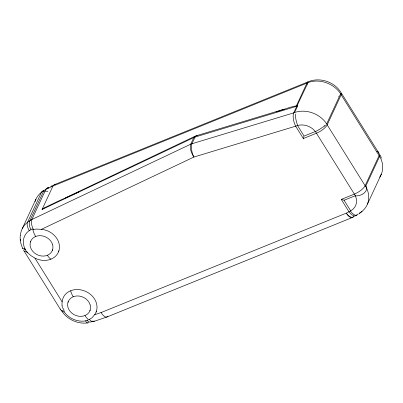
<?xml version="1.0" encoding="UTF-8"?>
<svg xmlns="http://www.w3.org/2000/svg" width="403" height="403" viewBox="0 0 403 403"><rect width="100%" height="100%" fill="white"/><g stroke="black" fill="none" stroke-linecap="round" stroke-linejoin="round"><path stroke-width="0.6" d="M20.296 235.085C19.717 239.78 20.765 244.561 22.921 248.742M84.937 315.569A10.095 4.352 67.9 0 0 89.003 319.73L92.06 317.715L94.816 314.476A17.954 15.022 24.9 0 0 96.947 305.706L96.448 303.197A17.954 15.022 24.9 0 0 83.859 290.669A17.954 15.022 24.9 0 0 66.853 292.986C63.049 295.913 61.604 300.94 62.072 305.57M307.882 82L307.993 82.595A25.107 21.006 24.9 0 1 340.666 93.808L341.034 93.592A5.163 1.662 -87 0 1 341.124 93.541M30.432 242.001L30.683 241.291M52.612 249.769L52.36 250.48M58.919 250.757L58.536 251.84M67.986 302.275L68.238 301.565M90.166 310.043L89.914 310.753M96.473 311.03L96.09 312.113M35.922 199.188L22.331 228.496M359.37 213.157A25.107 21.006 24.9 0 0 365.672 186.428L379.581 156.455A10.095 8.443 24.9 0 0 379.102 155.588L340.6 93.889L326.687 123.857A25.107 21.006 24.9 0 0 294.598 112.513L297.636 105.974L194.422 137.267L42.093 209.459L52.969 186.03A10.095 4.448 66.3 0 1 55.402 184.614M367.405 204.185L381.364 174.116M42.093 209.459L42.416 209.122M94.629 314.743L101.093 312.542L346.273 213.162L348.973 211.766A10.095 3.4 -31.9 0 0 350.761 210.955L350.681 210.845A14.956 12.513 24.9 0 0 351.325 210.406A15.012 12.564 24.9 0 0 356.373 198.81L355.34 195.717L344.081 200.256L350.665 210.824M358.67 214.114L362.131 211.348M94.06 321.02L93.728 321.262M93.607 321.342L92.907 321.72M44.542 207.802L44.854 207.631A24.296 8.191 -31.9 0 1 45.635 207.213L57.972 201.268L79.059 191.868M89.411 319.524L89.441 319.508A10.095 4.161 71.2 0 0 94.231 321.025M65.397 197.903L195.128 136.209M47.146 188.09L48.924 187.249M50.702 186.403L52.481 185.561M35.66 236.475A10.095 4.352 67.9 0 1 32.855 229.609L36.225 229.07L41.418 229.337L193.893 157.049L295.646 126.179A10.095 3.4 -31.9 0 0 297.434 125.368L304.094 136.078L315.342 131.519L312.864 128.985A15.012 12.558 24.9 0 0 297.53 125.54M54.264 184.72L307.857 81.93C319.871 76.56 335.754 82.116 341.714 93.874M352.529 217.444L106.956 316.985L93.279 321.644M276.277 111.913L289.807 107.389L296.422 105.767L306.95 83.089A10.095 4.357 67.9 0 1 307.957 81.91M196.266 135.771L284.155 109.203M294.568 112.618L191.183 143.977L31.872 219.489A10.095 8.448 24.9 0 0 29.787 220.909A10.03 5.728 55.8 0 0 30.95 229.624M341.91 93.939L378.624 152.712M87.592 322.934C77.91 324.229 67.734 319.665 62.163 311.665M34.844 258.051L30.88 255.608L27.862 252.877M341.694 93.859L341.482 93.682A10.11 3.41 -31.9 0 1 341.175 94.715L327.211 124.794A10.095 3.4 -31.9 0 1 316.446 133.227L303.343 138.536L295.646 126.179A10.095 4.035 73.1 0 1 293.727 112.83L296.81 106.185A10.1 4.035 73.1 0 1 297.122 105.641L307.963 82.746A10.11 8.458 24.9 0 0 306.95 83.089L52.969 186.03L45.836 189.41A10.095 8.448 24.9 0 0 43.756 190.826L29.842 220.794A25.102 21.006 24.9 0 0 27.51 222.335A25.107 21.006 24.9 0 0 20.447 235.145M377.485 151.412L378.019 151.886M326.616 123.938L365.632 186.559M26.976 251.789L26.724 251.447A10.095 3.4 -31.9 0 1 23.706 250.172M62.143 301.827L34.885 258.071L37.625 259.25A17.954 15.022 24.9 0 0 43.806 260.409L46.486 260.303A17.954 15.022 24.9 0 0 59.392 245.432L58.893 242.923A17.954 15.022 24.9 0 0 41.418 229.337M24.074 250.988L60.692 309.831M378.654 152.762L378.785 153.014M380.281 155.412L381.188 157.296M378.855 153.175L378.976 153.452M381.379 157.764L381.56 158.228M379.168 153.961L379.409 154.556A10.11 3.41 -31.9 0 1 379.102 155.588L365.138 185.667A10.095 3.4 -31.9 0 1 354.373 194.1L341.276 199.409L348.973 211.766A10.095 4.64 62.6 0 0 356.937 214.708M62.571 308.305L62.138 306.245A22.402 17.883 -3.9 0 1 62.052 305.575M379.646 155.588L379.616 156.324A25.107 21.006 24.9 0 1 379.732 177.179M303.132 139A19.989 1.405 -70.9 0 1 303.897 136.461M315.463 131.464A10.095 4.357 67.9 0 0 316.446 133.227L354.373 194.1A10.095 4.352 67.9 0 0 355.456 195.651M344.091 200.19A19.989 10.8 16.6 0 1 341.301 199.349M354.242 216.109A10.095 4.64 62.6 0 1 346.273 213.162A10.095 4.352 67.9 0 0 353.436 216.567M107.964 316.133A10.095 4.262 69.6 0 1 101.093 312.542M73.215 296.749A10.095 4.352 67.9 0 1 70.626 290.765M297.404 105.536A1.592 0.584 -33.4 0 1 297.615 105.984M35.036 201.611A25.107 21.006 24.9 0 1 43.811 190.715M43.665 190.674A10.095 5.063 52.6 0 0 41.469 192.261L27.51 222.335A10.095 5.063 52.6 0 0 29.253 230.642M20.765 240.576A25.107 21.006 24.9 0 1 20.563 239.367M44.486 191.218A9.954 3.728 25.7 0 1 47.932 191.38M196.044 136.068A10.095 4.539 64.6 0 0 193.818 137.529L190.735 144.173A10.095 4.539 64.6 0 0 193.893 157.049A10.095 4.035 73.1 0 1 191.969 143.7L195.052 137.05A10.095 4.035 73.1 0 1 197.284 135.71M48.567 188.02A10.095 4.539 64.6 0 0 45.836 189.41L31.872 219.489A10.095 4.539 64.6 0 0 33.353 229.488M42.391 209.102A6.76 2.282 -31.9 0 1 44.537 207.837M297.001 105.762A1.783 0.494 -24.2 0 1 296.346 105.813M307.222 84.837A7.828 0.257 -75.7 0 1 307.192 84.968M338.434 96.468A10.926 1.481 -48.4 0 1 338.263 96.7M341.714 93.818A6.05 0.378 32 0 1 341.643 93.788M341.603 93.672A3.3 0.383 46.7 0 1 341.457 93.567M318.491 129.912A10.06 2.106 -32.6 0 1 315.322 131.655M297.51 125.081A10.065 2.217 75.3 0 1 295.228 114.004M324.052 126.053A9.889 0.68 -35.1 0 1 324.425 125.822M63.483 310.446A10.095 3.4 -31.9 0 1 60.48 308.975M64.193 310.386A10.841 6.196 43.6 0 1 63.241 308.416M63.876 311.116A6.105 0.458 66.4 0 1 64.017 311.484M27.525 252.928A10.413 6.665 42.1 0 1 26.704 251.895M27.394 252.641A6.095 0.388 54 0 1 24.376 248.525M357.657 214.043A10.065 3.778 59.9 0 1 350.65 211.424M366.327 186.372A10.025 6.922 -8 0 1 355.401 195.949M322.214 127.544A10.08 1.849 -32.2 0 1 318.677 129.872M325.634 125.031A10.09 1.456 -32.5 0 1 322.652 127.378M29.298 230.687A19.284 15.903 24.8 0 1 30.976 229.69M29.243 230.632A19.203 15.924 26.6 0 0 25.656 234.249A19.163 15.888 26.8 0 0 23.641 239.085A19.148 15.934 26.3 0 0 25.258 249.472M32.96 229.02A7.083 4.574 -34.1 0 1 31.162 229.171M88.862 322.415A10.095 3.38 82 0 1 85.496 320.899A19.238 16.08 27.2 0 1 64.369 312.139M88.02 320.189A19.268 16.039 26.5 0 1 85.466 320.813M64.621 311.786A10.08 4.05 -39.2 0 1 61.397 310.582M50.944 259.184A10.095 4.352 67.9 0 1 47.383 255.295M25.792 249.17A10.085 2.64 -17.5 0 1 22.724 248.142M86.983 320.541A6.68 1.295 -19.6 0 1 87.728 319.972M376.452 151.906A10.931 5.264 -11.1 0 1 376.568 151.951M378.034 151.871A10.68 6.483 -46.5 0 1 378.493 152.309M378.608 152.42A9.924 5.491 -66.7 0 1 378.749 152.626M378.825 152.913A8.443 3.597 -84.2 0 1 378.901 153.069M378.981 153.296A5.879 1.274 80.2 0 1 379.052 153.467M92.72 321.005A10.04 5.627 -85.4 0 1 87.783 321.105M341.165 93.743A2.252 0.66 68.3 0 1 341.351 93.909M379.757 155.407A5.143 3.199 38.4 0 1 379.762 155.634M379.858 154.893A2.262 1.254 47 0 1 379.848 155.528M90.166 304.955L90.151 304.905A11.773 9.853 24.9 0 0 77.044 295.948A11.773 9.853 24.9 0 0 67.674 305.771L68.001 307.418A11.773 9.853 24.9 0 0 81.109 316.37A11.773 9.853 24.9 0 0 90.479 306.552L90.166 304.955M52.612 244.681L52.597 244.631A11.773 9.853 24.9 0 0 39.489 235.674A11.773 9.853 24.9 0 0 30.119 245.498L30.447 247.145A11.773 9.853 24.9 0 0 43.554 256.096A11.773 9.853 24.9 0 0 52.924 246.278L52.612 244.681"/></g></svg>
